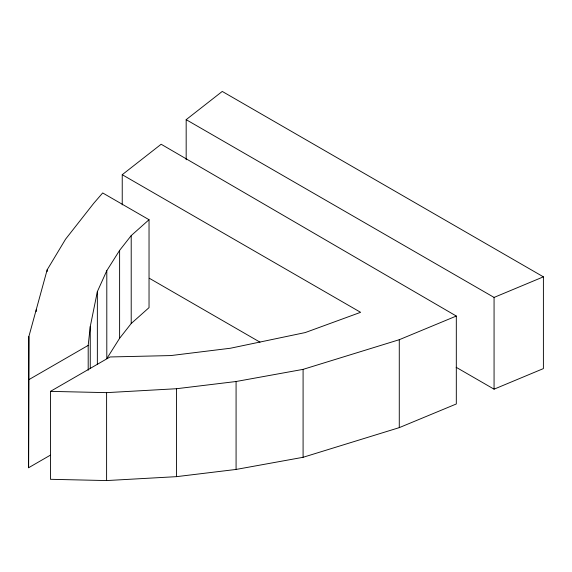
<?xml version="1.0" encoding="UTF-8"?>
<svg xmlns="http://www.w3.org/2000/svg" width="572" height="572" viewBox="0 0 572 572"><rect width="100%" height="100%" fill="white"/><g stroke="black" fill="none" stroke-linecap="round" stroke-linejoin="round"><path stroke-width="0.86" d="M50.272 455.219L28.6 467.732L28.865 336.55L47.169 269.805L65.58 239.16L93.744 203.289L102.688 192.95L149.035 219.712L149.035 307.636L131.21 323.516L119.612 338.288L106.8 358.608L106.8 270.685L119.612 250.364L131.21 235.593L149.035 219.712M28.6 467.732L28.865 336.55M88.195 370.263L88.195 345.395L90.262 326.512L97.354 291.613L106.8 270.685M186.172 159.745L186.172 119.662L222.258 91.434L543.4 276.841L543.4 368.59L494.065 389.174L456.156 367.288M122.236 174.703L161.147 144.244L456.313 316.044L456.313 403.975L399.277 427.634L303.088 457.293L236.079 469.44L176.512 476.655L106.606 480.566L50.465 479.3L50.465 391.37L110.06 356.964L170.878 355.57L230.409 348.241L305.233 332.568L360.61 312.319L122.236 174.703L122.236 204.898M28.6 379.801L88.195 345.395M186.172 119.662L494.065 297.426L543.4 276.841M50.465 391.37L106.606 392.642L176.512 388.724L236.079 381.51L303.088 369.369L399.277 339.704L456.313 316.044M149.328 278.264L259.995 342.163M494.065 297.426L494.065 389.174M399.277 339.704L399.277 427.634M303.088 369.369L303.088 457.293M236.079 381.51L236.079 469.44M176.512 388.724L176.512 476.655M131.21 235.593L131.21 323.516M119.612 250.364L119.612 338.288M106.606 392.642L106.606 480.566M97.354 291.613L97.354 364.435M90.262 326.512L90.262 368.254M47.169 269.805L47.169 271.578M36.186 309.852L36.186 311.626"/></g></svg>
